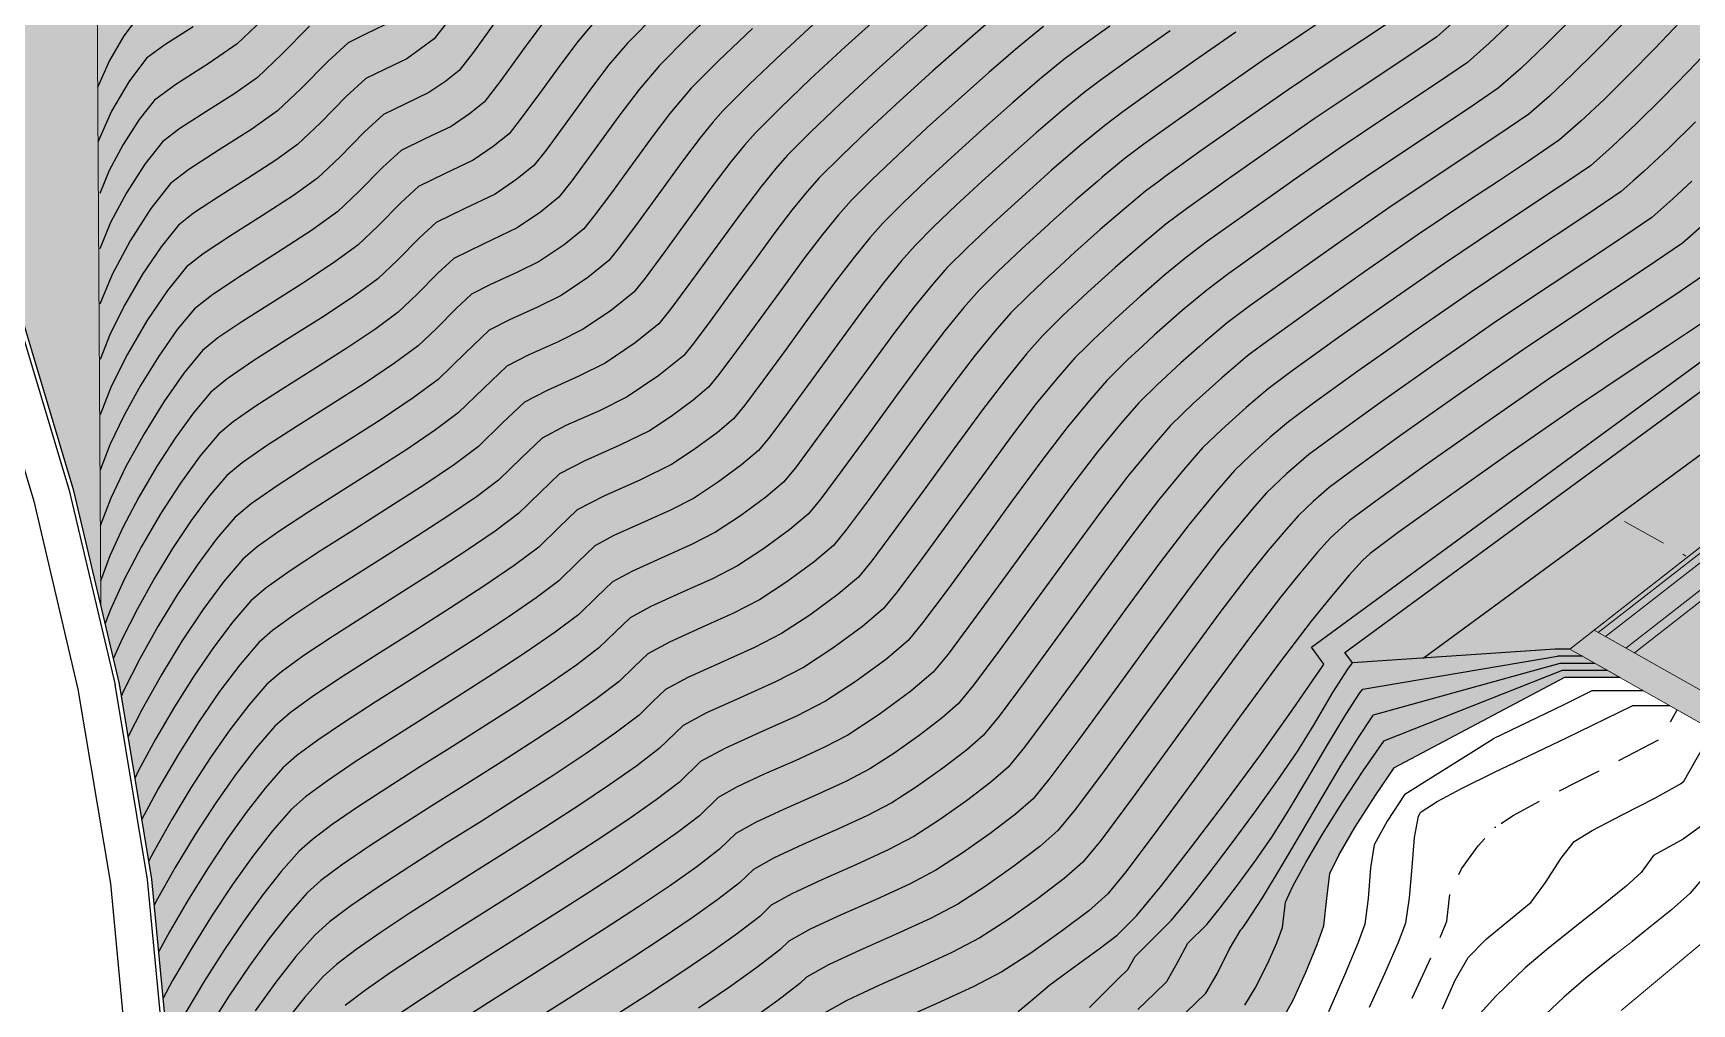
# Model space of a CAD drawing. Header units: millimetres. Extents: x -335 to 64136, y 248 to 109842.
# Drawn here: x -89.95 to -43.39, y 549.36 to 576.62 of the extents above; entities that cross this region are included whole.
import ezdxf

# ---------------------------------------------------------------- set-up
doc = ezdxf.new("R2010")
doc.units = ezdxf.units.MM
doc.header["$MEASUREMENT"] = 0
for name, pattern in [('NASCOSTA', [9.525, 6.35, -3.175]), ('TRATTEGGIATA2', [0.375, 0.25, -0.125]), ('TRATTOPUNTO2', [0.5, 0.25, -0.125, 0, -0.125])]:
    doc.linetypes.add(name, pattern=pattern)
for name, color, linetype in [('colore lago', 131, 'Continuous'), ('Couronnement', 7, 'Continuous'), ('curve livello 1m', 2, 'Continuous'), ('curve livello 5m', 7, 'Continuous'), ('LIN010CO', 2, 'Continuous'), ('LIN010TR', 2, 'NASCOSTA'), ('LIN018CO', 6, 'Continuous'), ('LIN025CO', 7, 'Continuous'), ('TRATTCOLO-30', 253, 'Continuous'), ('TRATTCOLO-32', 255, 'Continuous')]:
    doc.layers.add(name, color=color, linetype=linetype)
doc.layers.add('Colori bordi', color=5, linetype='Continuous', plot=False)
doc.layers.add('no_plot', color=5, linetype='Continuous', plot=False)

# ---------------------------------------------------------------- blocks, each defined once
blk = doc.blocks.new('CONTORNO')
at = {"layer": 'Colori bordi', "lineweight": 0, "ltscale": 2, "flags": 128}
blk.add_lwpolyline([(-40.374, 92.645, 0.034114), (-43.469, 92.01), (-53.105, 89.338), (-53.319, 90.109), (-70.647, 85.303), (-66.249, 79.674), (-52.956, 83.36), (-52.253, 82.461), (-57.773, 72.704), (-53.908, 67.757), (-53.375, 67.075), (-47.588, 77.303), (-45.683, 80.67), (-46.38, 81.064), (-46.314, 81.181, -0.14195), (-42.731, 84.682)], format="xyb", dxfattribs=at)

msp = doc.modelspace()

# ---------------------------------------------------------------- hatches: boundary and pattern name
at = {"layer": 'colore lago', "linetype": 'Continuous', "lineweight": 0}
msp.add_hatch(color=256, dxfattribs=at).paths.add_polyline_path([(-26.73371, 576.86851), (-27.30586, 576.27454), (-28.35533, 575.7556), (-28.58868, 576.59704), (-34.21807, 572.19889), (-30.53148, 558.90548), (-31.43052, 558.20307), (-41.18732, 563.7232), (-46.81662, 559.32504), (-45.40271, 558.52504), (-46.96419, 558.52504), (-48.93714, 557.47983), (-49.87211, 556.98452), (-50.64523, 556.57494), (-51.1421, 556.31171), (-51.74525, 555.99218), (-52.2825, 555.20983), (-52.85074, 554.31486), (-53.3022, 553.53849), (-53.54948, 553.02397), (-53.63694, 552.32055), (-53.72318, 551.55359), (-53.90602, 551.03188), (-54.22497, 550.25882), (-54.58434, 549.46631), (-54.84207, 548.99805), (-55.85491, 548.01943), (-57.28507, 546.64493), (-58.09324, 545.85163), (-58.80894, 545.14402), (-59.32647, 544.62705), (-59.54012, 544.40568), (-59.77608, 543.86858), (-60.2396, 543.2605), (-60.9479, 542.43178), (-61.53023, 541.81696), (-61.91661, 541.45747), (-62.79601, 541.08281), (-63.86363, 540.74355), (-64.63227, 540.38776), (-64.91308, 539.94514), (-65.21795, 539.44233), (-65.92872, 538.84553), (-66.83402, 538.20357), (-67.55837, 537.5993), (-67.87962, 537.10368), (-68.14968, 536.6152), (-68.40435, 536.15692), (-68.77119, 535.59333), (-69.30456, 534.80804), (-69.9071, 533.94255), (-70.48144, 533.13836), (-71.16371, 532.22249), (-71.96992, 531.17075), (-72.65822, 530.29865), (-73.40125, 529.39268), (-74.13912, 528.51179), (-74.80092, 527.73881), (-75.31576, 527.15654), (-75.61271, 526.84782), (-76.49509, 526.28644), (-77.21889, 525.79902), (-77.46004, 525.14725), (-78.07824, 523.42433), (-86.41016, 525.11729), (-87.59323, 525.3577), (-86.66466, 530.70549), (-86.11966, 536.21049), (-85.92366, 541.7735), (-86.09065, 547.31649), (-86.61266, 552.86749), (-87.52266, 558.34749), (-88.80066, 563.77149), (-90.39565, 569.09049), (-92.36266, 574.27948), (-94.67265, 579.34549), (-97.28665, 584.23349), (-100.24565, 588.95349), (-103.24065, 593.15749), (-106.63165, 597.31349), (-110.40766, 601.38849), (-113.60965, 604.43649), (-117.43968, 607.72349), (-120.85766, 610.30849), (-125.46066, 613.41649), (-130.27665, 616.21348), (-135.23565, 618.68548), (-140.36965, 620.80949), (-145.63966, 622.60249), (-151.01165, 624.04348), (-156.46066, 625.13849), (-161.95365, 625.86749), (-167.33266, 626.22448), (-172.88967, 626.23349), (-178.45165, 625.88649), (-183.94565, 625.14448), (-189.40265, 624.05949), (-192.61674, 623.19254), (-195.26265, 624.43249), (-196.81963, 628.49598), (-196.22853, 629.22996), (-195.76018, 630.08589), (-195.55509, 630.80699), (-195.76254, 631.56973), (-196.26445, 632.51294), (-196.79267, 633.48696), (-197.07904, 634.34208), (-196.99263, 634.83798), (-196.78555, 635.76246), (-196.19062, 638.04703), (-195.37504, 640.97803), (-194.47488, 644.16127), (-193.62618, 647.20257), (-192.96498, 649.70778), (-192.79854, 650.45211), (-192.61456, 651.31606), (-192.49413, 651.82661), (-192.19694, 652.44128), (-191.8245, 653.19788), (-191.33542, 654.33903), (-190.77337, 655.71956), (-190.17104, 657.23426), (-189.56109, 658.77796), (-188.97623, 660.24546), (-188.44912, 661.53159), (-188.01245, 662.53115), (-187.6845, 663.18801), (-187.02891, 664.22677), (-185.33049, 667.16673), (-183.31352, 670.32618), (-182.01501, 672.3005), (6.94187, 672.3005), (24.51942, 640.41892), (22.35258, 637.79302), (19.43992, 633.90845), (16.56166, 629.21652), (13.26785, 624.19701), (9.6617, 619.3413), (7.51188, 615.31799), (2.55244, 608.88901), (2.0328, 607.77608), (1.51316, 606.66316), (1.18443, 607.56056), (0.67902, 608.9403), (-4.57797, 604.10318), (0.16695, 591.14975), (-0.67262, 590.37724), (-10.84219, 595.09389), (-16.09919, 590.25677), (-12.89175, 588.76916), (-13.38813, 587.69007), (-13.6595, 587.40962), (-14.15258, 586.78781), (-14.71984, 586.01012), (-15.32596, 585.1479), (-15.93559, 584.27252), (-16.51337, 583.45533), (-17.02397, 582.76771), (-17.43204, 582.28102), (-17.97069, 581.83978), (-18.69237, 581.25458), (-19.31937, 580.70789), (-20.03851, 580.07211), (-20.42828, 579.73967), (-21.07226, 579.43865), (-21.91495, 579.14058), (-23.82435, 578.54217), (-24.70498, 578.23628), (-25.41219, 577.92223)])
at = {"layer": 'TRATTCOLO-30', "linetype": 'Continuous', "lineweight": 0}
h = msp.add_hatch(color=256, dxfattribs=at)
h.dxf.hatch_style = 1
h.paths.add_polyline_path([(-33.22158, 551.63332), (-32.82765, 552.32961), (-32.71079, 552.26349, -0.14195048), (-29.20963, 548.68093), (-28.90768, 548.11742), (-25.12303, 549.58156), (-25.75714, 551.8681), (-43.50728, 561.91064), (-46.13433, 559.85817), (-46.81667, 559.32506), (-36.58884, 553.53843)])
h.paths.add_polyline_path([(-25.75714, 551.8681), (-27.52198, 558.23188), (-31.89805, 574.01147), (-34.21804, 572.1989), (-30.53145, 558.90549), (-31.43049, 558.20308), (-41.18729, 563.72321), (-43.50728, 561.91064)])
h.paths.add_polyline_path([(-25.12303, 549.58156), (-22.23648, 550.69826), (-24.554, 559.05497), (-23.78309, 559.26876), (-28.58865, 576.59705), (-31.89805, 574.01147), (-27.52198, 558.23188)])
edge = h.paths.add_edge_path()
edge.add_line((3.75148, 580.31759), (9.18108, 583.40427))
edge.add_line((9.18108, 583.40427), (6.11299, 591.78003))
edge.add_line((6.11299, 591.78003), (6.86418, 592.05519))
edge.add_line((6.86418, 592.05519), (0.67905, 608.94031))
edge.add_line((0.67905, 608.94031), (-4.57794, 604.10319))
edge.add_line((-4.57794, 604.10319), (0.16698, 591.14976))
edge.add_line((0.16698, 591.14976), (-0.6726, 590.37725))
edge.add_line((-0.6726, 590.37725), (-10.84216, 595.0939))
edge.add_line((-10.84216, 595.0939), (-16.09916, 590.25678))
edge.add_line((-16.09916, 590.25678), (-2.03677, 583.73464))
edge.add_line((-2.03677, 583.73464), (-1.70017, 584.46038))
edge.add_line((-1.70017, 584.46038), (1.1603, 583.13369))
edge.add_arc((-0.94345, 578.59781), 5, 20.118091, 65.118091, ccw=False)

# ---------------------------------------------------------------- linework, layer by layer
at = {"layer": 'Colori bordi', "linetype": 'Continuous', "lineweight": 0, "flags": 128}
for points in [[(-86.09065, 547.31649), (-86.61266, 552.86749), (-87.52266, 558.34749), (-88.80066, 563.77149), (-90.39565, 569.09049)], [(-41.18732, 563.7232), (-46.81662, 559.32504), (-45.40271, 558.52504), (-46.96419, 558.52504), (-48.93714, 557.47983), (-49.87211, 556.98452), (-50.64523, 556.57494), (-51.1421, 556.31171), (-51.74525, 555.99218), (-52.2825, 555.20983), (-52.85074, 554.31486), (-53.3022, 553.53849), (-53.54948, 553.02397), (-53.63694, 552.32055), (-53.72318, 551.55359), (-53.72318, 551.55359), (-53.90602, 551.03188), (-54.22497, 550.25882), (-54.58434, 549.46631), (-54.84207, 548.99805)]]:
    msp.add_lwpolyline(points, dxfattribs=at)
at = {"layer": 'Couronnement', "color": 2, "linetype": 'Continuous'}
for p, q in [((-88.91784, 563.74568), (-90.51027, 569.05611)), ((-88.80064, 563.77149), (-90.39563, 569.09049)), ((-91.47964, 568.66149), (-89.93164, 563.48349)), ((-89.93164, 563.48349), (-88.68763, 558.20249)), ((-87.63945, 558.31997), (-88.91784, 563.74568)), ((-87.52264, 558.34749), (-88.80064, 563.77149)), ((-88.68763, 558.20249), (-87.77464, 552.73949)), ((-86.73211, 552.85625), (-87.64076, 558.32787)), ((-86.61264, 552.86749), (-87.52264, 558.34749)), ((-87.77464, 552.73949), (-87.25964, 547.27649)), ((-86.21011, 547.30525), (-86.73211, 552.85625)), ((-86.09063, 547.31649), (-86.61264, 552.86749))]:
    msp.add_line(p, q, dxfattribs=at)
at = {"layer": 'curve livello 1m', "color": 152, "linetype": 'TRATTEGGIATA2', "ltscale": 5, "flags": 128}
msp.add_lwpolyline([(-73.7353, 522.54189), (-72.54199, 524.02408), (-71.9376, 524.85619), (-71.45901, 525.58902), (-71.45901, 525.58902), (-71.12307, 526.26048), (-70.75309, 527.10688), (-70.40041, 527.90554), (-70.11633, 528.43374), (-70.11633, 528.43374), (-69.70737, 528.83966), (-69.08651, 529.3859), (-68.57219, 529.87434), (-68.57219, 529.87434), (-68.25446, 530.27861), (-67.73579, 530.97346), (-67.16852, 531.73581), (-66.70494, 532.34256), (-66.70494, 532.34256), (-66.01602, 533.19912), (-65.3544, 534.00322), (-64.8224, 534.63204), (-64.52232, 534.96276), (-64.52232, 534.96276), (-64.14011, 535.2779), (-63.53224, 535.73374), (-62.8125, 536.24719), (-62.09468, 536.73516), (-62.09468, 536.73516), (-61.43954, 537.12659), (-60.66958, 537.56553), (-60.19006, 537.86392), (-60.19006, 537.86392), (-59.67915, 538.43658), (-59.13184, 539.13874), (-58.74979, 539.50669), (-58.74979, 539.50669), (-58.74062, 539.50218), (-58.47613, 539.94025), (-58.01527, 540.56384), (-57.4296, 541.30324), (-56.80113, 542.08263), (-56.21186, 542.82618), (-55.74379, 543.45804), (-55.74379, 543.45804), (-55.3736, 544.0647), (-55.21569, 544.52394), (-54.78182, 545.04664), (-54.14275, 545.654), (-53.4247, 546.29713), (-52.7539, 546.92714), (-52.25656, 547.49515), (-52.25656, 547.49515), (-52.06838, 547.82919), (-51.74753, 548.46752), (-51.33789, 549.31891), (-50.88335, 550.29215), (-50.42782, 551.29602), (-50.42782, 551.29602), (-50.26697, 551.68586), (-50.16324, 552.56401), (-49.85079, 553.15355), (-49.38692, 553.80501), (-48.91079, 554.32295), (-48.91079, 554.32295), (-48.42561, 554.64335), (-47.61183, 555.08466), (-46.60561, 555.59907), (-45.54307, 556.13877), (-44.25717, 556.814), (-43.80261, 557.61975)], dxfattribs=at)
at = {"layer": 'curve livello 5m', "color": 2}
for p, q in [((-53.71653, 558.89933), (-54.06821, 559.37875)), ((-46.96419, 558.52504), (-51.74526, 555.99217)), ((-45.40271, 558.52504), (-46.96419, 558.52504))]:
    msp.add_line(p, q, dxfattribs=at)
at = {"layer": 'curve livello 5m', "color": 2, "flags": 128}
for points in [[(-43.23629, 583.62366), (-43.68405, 582.83358), (-44.17828, 581.89484), (-44.57, 581.22431), (-44.57, 581.22431), (-45.03059, 580.62993), (-45.60229, 579.94791), (-46.25512, 579.21006), (-46.95909, 578.44818), (-47.68423, 577.69408), (-48.40055, 576.97956), (-49.07808, 576.33643), (-49.68682, 575.79649), (-49.68682, 575.79649), (-50.49762, 575.24324), (-51.98122, 574.26091), (-53.2607, 573.40322), (-53.2607, 573.40322), (-54.60721, 572.46633)], [(-82.19239, 576.82021), (-82.96511, 576.02948), (-83.65235, 575.37856), (-84.28923, 574.92827), (-85.10254, 574.4091), (-85.85658, 573.92306), (-86.31568, 573.57216), (-86.80984, 572.94646), (-87.32236, 572.14233), (-87.77086, 571.30081), (-88.07297, 570.56297)], [(-74.16337, 576.97562), (-74.65086, 576.39677), (-75.13908, 575.74896), (-75.73633, 574.92945), (-76.27536, 574.19316), (-76.58892, 573.79503), (-77.03275, 573.436), (-77.59866, 573.0538), (-78.40288, 572.67006), (-79.12585, 572.31671), (-79.6188, 571.86562), (-80.2612, 571.20826), (-80.83253, 570.66713), (-81.47584, 570.19691), (-82.30449, 569.65192), (-83.20428, 569.08159), (-84.061, 568.53533), (-84.76043, 568.06259), (-85.18837, 567.71278), (-85.71717, 567.07439), (-86.27927, 566.27212), (-86.83476, 565.37432), (-87.34372, 564.44934), (-87.76623, 563.56555), (-88.06238, 562.7913)], [(-66.13361, 577.15808), (-67.15534, 576.23393), (-68.12393, 575.33552), (-68.98364, 574.51326), (-69.67875, 573.81755), (-69.97762, 573.47551), (-70.3638, 573.00411), (-70.89287, 572.30662), (-71.55009, 571.40884), (-72.21512, 570.4942), (-72.76762, 569.74612), (-73.08726, 569.34802), (-73.71095, 568.8435), (-74.5062, 568.3064), (-75.21035, 567.95669), (-76.04963, 567.58236), (-76.65228, 567.27061), (-77.29735, 566.65353), (-78.01271, 565.95569), (-78.65234, 565.47842), (-79.45904, 564.93309), (-80.36591, 564.34866), (-81.30603, 563.75408), (-82.21251, 563.17831), (-83.01844, 562.6503), (-83.65692, 562.19901), (-84.06105, 561.85341), (-84.60525, 561.21361), (-85.18326, 560.43247), (-85.7717, 559.55002), (-86.34717, 558.60631), (-86.8863, 557.64137), (-87.27726, 556.8698)], [(-58.02821, 576.69061), (-59.09672, 575.93658), (-59.95656, 575.31966), (-60.44244, 574.95736), (-60.44244, 574.95736), (-61.0739, 574.43616), (-61.79041, 573.82137), (-62.55042, 573.15061), (-63.31235, 572.46144), (-64.03465, 571.79147), (-64.67577, 571.17829), (-65.19413, 570.65948), (-65.57918, 570.2188), (-66.07673, 569.61146), (-66.62912, 568.88689), (-67.31411, 567.95578), (-68.04197, 566.95487), (-68.72298, 566.02094), (-69.26744, 565.29073), (-69.5856, 564.90101), (-70.06289, 564.49718), (-70.73998, 564.00014), (-71.41373, 563.559), (-72.05912, 563.22845), (-72.86978, 562.86424), (-73.64366, 562.5138), (-74.17871, 562.2245), (-74.6596, 561.76448), (-75.19289, 561.24426), (-75.82794, 560.76375), (-76.61079, 560.22275), (-77.49761, 559.64024), (-78.44455, 559.03519), (-79.40778, 558.42657), (-80.34344, 557.83335), (-81.20771, 557.27452), (-81.95674, 556.76903), (-82.5467, 556.33588), (-82.93373, 555.99403), (-83.43472, 555.41862), (-83.96291, 554.74013), (-84.50678, 553.97828), (-85.05484, 553.15277), (-85.59556, 552.28334), (-86.11744, 551.38967), (-86.42143, 550.83417)], [(-54.06821, 559.37875), (-38.66147, 570.68012), (-34.4041, 575.95004)], [(-43.29213, 574.1305), (-44.03765, 573.39618), (-44.74067, 572.73522), (-45.04521, 572.46633)], [(-54.60722, 572.46633), (-54.6221, 572.45598), (-55.93036, 571.53276), (-56.98312, 570.77741), (-57.57802, 570.33383), (-57.57802, 570.33383), (-58.17786, 569.83429), (-58.86609, 569.2333), (-59.56755, 568.59883), (-60.20708, 567.99888), (-60.37615, 567.83147)], [(-45.04522, 572.46633), (-45.37629, 572.17402), (-45.37629, 572.17402), (-46.33567, 571.51939), (-48.09115, 570.35705), (-49.60511, 569.34217), (-49.60511, 569.34217), (-51.21597, 568.22136), (-51.76846, 567.83147)], [(-60.37614, 567.83147), (-60.70951, 567.50141), (-61.18075, 566.96209), (-61.78967, 566.21881), (-62.4657, 565.33205), (-63.30401, 564.19252), (-64.19479, 562.96758), (-65.02824, 561.82461), (-65.69456, 560.93095), (-66.08394, 560.454), (-66.66806, 559.95978), (-67.4967, 559.35148), (-68.32127, 558.81161), (-69.11112, 558.40706), (-70.10323, 557.96134), (-71.05033, 557.53245), (-71.70514, 557.1784), (-72.37306, 556.53283), (-73.00403, 556.0506), (-73.76626, 555.5145), (-74.62885, 554.93791), (-75.56087, 554.33422), (-76.5314, 553.71681), (-77.50952, 553.09906), (-78.46433, 552.49434), (-79.36489, 551.91604), (-80.1803, 551.37754), (-80.87964, 550.89222), (-81.43198, 550.47347), (-81.80641, 550.13466), (-82.3205, 549.55009), (-82.85987, 548.87294)], [(-51.76845, 567.83147), (-52.76396, 567.12895), (-54.00966, 566.23519), (-54.71357, 565.71031), (-54.71357, 565.71031), (-55.222, 565.27927), (-55.78174, 564.77299), (-56.22489, 564.34334), (-56.22489, 564.34334), (-56.78232, 563.70538), (-57.50261, 562.82615), (-57.50261, 562.82615), (-58.30228, 561.77722), (-59.29391, 560.42927), (-60.34761, 558.9803), (-61.3335, 557.62827), (-62.12168, 556.57118), (-62.58228, 556.00699), (-63.06189, 555.58961), (-63.74556, 555.06598), (-64.50921, 554.52715), (-65.22881, 554.06421), (-65.94775, 553.68747), (-66.85726, 553.27078), (-67.80758, 552.84926), (-68.64894, 552.45806), (-69.23157, 552.1323), (-69.55324, 551.82139), (-70.18077, 551.33815), (-70.92588, 550.80657), (-71.76559, 550.2366), (-72.67695, 549.63818), (-73.63699, 549.02123)], [(-62.3033, 549.15212), (-61.90668, 549.48026), (-61.41042, 549.89652), (-61.41042, 549.89652), (-60.77219, 550.37094), (-60.02231, 550.91364), (-59.52316, 551.29141), (-59.52316, 551.29141), (-58.97812, 551.83488), (-58.30706, 552.64806), (-57.45861, 553.73383), (-56.50546, 554.99471), (-55.52029, 556.33322), (-54.57578, 557.65189), (-53.74464, 558.85325), (-53.74464, 558.85325), (-53.71653, 558.89932)], [(-54.84205, 548.99805), (-54.58433, 549.46631), (-54.22495, 550.25882), (-53.906, 551.03188), (-53.72316, 551.55359), (-53.72316, 551.55359), (-53.63692, 552.32055), (-53.54946, 553.02397), (-53.30218, 553.53849), (-52.85072, 554.31486), (-52.28248, 555.20983), (-51.74525, 555.99218)], [(-42.89478, 554.5359), (-42.97933, 554.46853), (-43.62968, 553.98585), (-44.46647, 553.53126), (-44.80808, 553.0515), (-45.23551, 552.66711), (-45.91571, 552.11806), (-46.70859, 551.49329), (-47.47407, 550.88172), (-48.07208, 550.37229), (-48.8886, 549.57914), (-49.41192, 549.00145)]]:
    msp.add_lwpolyline(points, dxfattribs=at)
at = {"layer": 'LIN010CO', "linetype": 'Continuous', "lineweight": 0}
for p, q in [((-46.01608, 559.79123), (-41.17613, 563.57262)), ((-45.81457, 559.67722), (-41.15706, 563.31607)), ((-45.23939, 559.3518), (-41.10265, 562.58378))]:
    msp.add_line(p, q, dxfattribs=at)
at = {"layer": 'LIN010TR', "linetype": 'TRATTOPUNTO2', "lineweight": 0, "ltscale": 5, "flags": 128}
msp.add_lwpolyline([(-45.27707, 562.91191), (-25.75717, 551.86808)], dxfattribs=at)
at = {"layer": 'LIN018CO', "color": 2, "flags": 128}
for points in [[(-52.91331, 558.9371), (-53.13168, 559.23479), (-38.195, 570.19137), (-33.54278, 575.95004)], [(-46.3653, 562.4247), (-42.16052, 565.50905)], [(-50.93594, 559.07198), (-46.3653, 562.4247)]]:
    msp.add_lwpolyline(points, dxfattribs=at)
at = {"layer": 'LIN025CO', "color": 2, "linetype": 'Continuous', "lineweight": 0}
msp.add_line((-88.20656, 586.80779), (-88.04912, 560.58192), dxfattribs=at)
at = {"layer": 'LIN025CO', "linetype": 'Continuous', "lineweight": 0}
for p, q in [((-46.13435, 559.85815), (-41.18732, 563.72319)), ((-45.00387, 559.21855), (-41.08036, 562.28393)), ((-46.8167, 559.32504), (-46.13435, 559.85815)), ((-46.13435, 559.85815), (-36.37755, 554.33802)), ((-46.8167, 559.32504), (-36.58887, 553.53841))]:
    msp.add_line(p, q, dxfattribs=at)
at = {"layer": 'no_plot'}
for p, q in [((-47.22615, 559.32504), (-52.91331, 558.9371)), ((-46.8167, 559.32504), (-47.22615, 559.32504)), ((-52.62233, 558.20227), (-47.16066, 559.12504)), ((-47.09517, 558.92504), (-52.33134, 557.46744)), ((-47.02968, 558.72504), (-52.04196, 556.73762)), ((-46.4632, 559.12504), (-47.16066, 559.12504)), ((-46.1097, 558.92504), (-47.09517, 558.92504)), ((-45.7562, 558.72504), (-47.02968, 558.72504)), ((-44.75246, 558.15714), (-46.19603, 558.15714)), ((-44.00477, 557.73412), (-45.0642, 557.73412)), ((-51.44895, 555.25008), (-48.96908, 556.80635)), ((-43.62184, 555.59505), (-42.79792, 557.05132))]:
    msp.add_line(p, q, dxfattribs=at)
at = {"layer": 'no_plot', "linetype": 'Continuous', "lineweight": 0}
for p, q in [((-45.54838, 550.73939), (-45.06805, 551.11853)), ((-45.37561, 549.1783), (-43.05783, 551.11853))]:
    msp.add_line(p, q, dxfattribs=at)
at = {"layer": 'no_plot', "flags": 128}
for points in [[(-43.16425, 587.58718), (-43.72935, 586.87345), (-44.33948, 586.06292), (-44.92927, 585.24245), (-45.43335, 584.49888), (-45.43335, 584.49888), (-45.84829, 583.76672), (-46.3063, 582.89679), (-46.6693, 582.27542), (-47.16615, 581.6386), (-47.79231, 580.90121), (-48.5063, 580.10724), (-49.26663, 579.30069), (-50.03185, 578.52554), (-50.76048, 577.82581), (-51.41104, 577.24547), (-52.16241, 576.73278), (-53.53726, 575.82246), (-54.72294, 575.02763), (-55.98453, 574.14984), (-57.19689, 573.29429), (-58.17249, 572.59431), (-58.34413, 572.46633)], [(-43.3334, 585.49311), (-43.87334, 584.74199), (-44.33482, 584.06127), (-44.33482, 584.06127), (-44.76617, 583.30015), (-45.24229, 582.39582), (-45.61965, 581.74987), (-46.06336, 581.17727), (-46.6141, 580.52024), (-47.24301, 579.80944), (-47.92118, 579.07548), (-48.61974, 578.34902), (-49.30981, 577.66069), (-49.9625, 577.04113), (-50.54893, 576.52098), (-51.33001, 575.98801), (-52.75924, 575.04168), (-53.99182, 574.21542), (-55.30331, 573.30291), (-56.48879, 572.46633)], [(-43.11428, 581.39386), (-43.52035, 580.69876), (-43.99782, 580.08259), (-44.59048, 579.37557), (-45.26723, 578.61068), (-45.99701, 577.82088), (-46.74872, 577.03914), (-47.4913, 576.29843), (-48.19366, 575.63173), (-48.82471, 575.07199), (-49.66523, 574.49847), (-51.20321, 573.48014), (-52.52958, 572.59101), (-52.70877, 572.46633)], [(-42.90365, 579.61141), (-43.43365, 578.97229), (-44.03809, 578.27983), (-44.69439, 577.55801), (-45.37994, 576.83079), (-46.07213, 576.12216), (-46.74838, 575.45609), (-47.38607, 574.85654), (-47.9626, 574.3475), (-48.83283, 573.7537), (-50.42519, 572.69937), (-50.77282, 572.46633)], [(-70.57749, 577.46195), (-71.56836, 576.51424), (-72.36952, 575.71239), (-72.93604, 575.03971), (-73.50339, 574.28689), (-74.19745, 573.33453), (-74.82386, 572.47889), (-75.18826, 572.01623), (-75.70403, 571.599), (-76.36168, 571.15484), (-77.29626, 570.7089), (-78.13642, 570.29827), (-78.58937, 569.88379), (-79.17963, 569.27977), (-79.7046, 568.78255), (-80.32552, 568.32349), (-81.11763, 567.79496), (-81.99782, 567.23293), (-82.883, 566.67335), (-83.69006, 566.1522), (-84.33591, 565.70544), (-84.73744, 565.36903), (-85.25771, 564.75023), (-85.8111, 563.98402), (-86.36855, 563.12014), (-86.90102, 562.20832), (-87.37948, 561.29831), (-87.77487, 560.43984), (-87.9226, 560.04495)], [(-52.9948, 577.47754), (-54.31527, 576.60323), (-55.45407, 575.83984), (-56.66576, 574.99676), (-57.83017, 574.17505), (-58.76718, 573.50276), (-59.29666, 573.10795), (-59.941, 572.57408), (-60.06562, 572.46633)], [(-43.04197, 577.68962), (-43.72068, 576.94315), (-44.42963, 576.1911), (-45.14547, 575.45827), (-45.8448, 574.76945), (-46.50427, 574.14944), (-47.10049, 573.62301), (-48.00044, 573.00894), (-48.81993, 572.46633)], [(-86.99207, 577.08778), (-87.40477, 576.54277), (-87.80745, 575.85321), (-88.13624, 575.09465)], [(-83.50589, 576.99373), (-84.21632, 576.32085), (-85.00195, 575.779), (-85.93944, 575.18305), (-86.54115, 574.74403), (-86.9725, 574.19786), (-87.41987, 573.49593), (-87.81137, 572.76136), (-88.07509, 572.1173)], [(-80.07263, 576.85172), (-80.61613, 576.59239), (-81.1047, 576.35359), (-81.67767, 575.82929), (-82.42432, 575.06524), (-83.08839, 574.43627), (-83.80621, 573.92875), (-84.72289, 573.3436), (-85.57277, 572.79578), (-86.09022, 572.40028), (-86.64718, 571.69506), (-87.22484, 570.78872), (-87.73034, 569.84025), (-88.07085, 569.00863)], [(-78.32932, 576.9314), (-78.68992, 576.46324), (-79.45414, 575.90224), (-80.06281, 575.6118), (-80.60999, 575.34437), (-81.16295, 574.83838), (-81.88354, 574.10099), (-82.52442, 573.49399), (-83.13628, 573.05319), (-83.92758, 572.54073), (-84.747, 572.02211), (-85.44317, 571.56283), (-85.86476, 571.22841), (-86.35542, 570.62418), (-86.87405, 569.85407), (-87.36774, 569.00867), (-87.7836, 568.17855), (-88.06874, 567.4543)], [(-76.93834, 576.98758), (-77.59037, 576.09214), (-77.98959, 575.57384), (-78.36147, 575.27301), (-78.83565, 574.95276), (-79.5095, 574.63122), (-80.11528, 574.33515), (-80.64824, 573.84746), (-81.34276, 573.13675), (-81.96046, 572.5517), (-82.63432, 572.06623), (-83.50581, 571.50184), (-84.40826, 570.93067), (-85.17498, 570.42485), (-85.63929, 570.05653), (-86.17968, 569.39107), (-86.75087, 568.54292), (-87.29459, 567.61185), (-87.75259, 566.69761), (-88.06662, 565.89996)], [(-75.50827, 577.0753), (-76.13632, 576.23493), (-76.85142, 575.25287), (-77.28926, 574.68443), (-77.69711, 574.35451), (-78.21715, 574.00328), (-78.95619, 573.65064), (-79.62056, 573.32593), (-80.13352, 572.85654), (-80.80198, 572.17251), (-81.3965, 571.60941), (-82.13236, 571.07927), (-83.08404, 570.46295), (-84.06953, 569.83922), (-84.90679, 569.28687), (-85.41383, 568.88466), (-85.90154, 568.29587), (-86.41996, 567.55595), (-86.93228, 566.72792), (-87.40169, 565.87483), (-87.79137, 565.05972), (-88.0645, 564.34563)], [(-72.42994, 577.18123), (-73.26645, 576.34401), (-73.79345, 575.71824), (-74.32123, 575.01792), (-74.96689, 574.13199), (-75.54961, 573.33603), (-75.88859, 572.90563), (-76.36839, 572.5175), (-76.98017, 572.10432), (-77.84957, 571.68948), (-78.63113, 571.30749), (-79.10409, 570.87471), (-79.72041, 570.24402), (-80.26857, 569.72484), (-80.96187, 569.21809), (-81.85492, 568.63074), (-82.82463, 568.01608), (-83.74793, 567.42738), (-84.50171, 566.91789), (-84.9629, 566.54091), (-85.44818, 565.96372), (-85.96435, 565.24904), (-86.48431, 564.44327), (-86.98097, 563.59278), (-87.42724, 562.74398), (-87.79604, 561.94324), (-88.06026, 561.23696)], [(-67.92394, 576.98843), (-68.94178, 576.04433), (-69.84521, 575.18025), (-70.57567, 574.44916), (-70.8573, 574.12685), (-71.22121, 573.68264), (-71.71977, 573.02538), (-72.33908, 572.17938), (-72.96575, 571.31749), (-73.48639, 570.61256), (-73.78759, 570.23742), (-74.37531, 569.762), (-75.12469, 569.25588), (-75.78823, 568.92634), (-76.5791, 568.5736), (-77.14699, 568.27983), (-77.8249, 567.63134), (-78.57667, 566.89798), (-79.28112, 566.37717), (-80.17978, 565.77754), (-81.17837, 565.1399), (-82.18262, 564.50505), (-83.09825, 563.9138), (-83.83097, 563.40694), (-84.28651, 563.02528), (-84.80026, 562.42129), (-85.34592, 561.68387), (-85.90142, 560.85081), (-86.44469, 559.95991), (-86.95364, 559.04898), (-87.40622, 558.15581), (-87.46788, 558.01774)], [(-64.44966, 577.21032), (-65.41697, 576.35658), (-66.38674, 575.47943), (-67.30607, 574.62671), (-68.12206, 573.84626), (-68.78182, 573.18594), (-69.09793, 572.82417), (-69.50638, 572.32558), (-70.06597, 571.58786), (-70.7611, 570.63829), (-71.46448, 569.6709), (-72.04885, 568.87968), (-72.38693, 568.45862), (-73.04659, 567.925), (-73.88771, 567.35692), (-74.63247, 566.98704), (-75.52015, 566.59112), (-76.15757, 566.26139), (-76.7698, 565.67572), (-77.44874, 565.01341), (-78.12417, 564.50942), (-78.97602, 563.93357), (-79.93364, 563.31643), (-80.92638, 562.68857), (-81.88359, 562.08058), (-82.73463, 561.52302), (-83.40884, 561.04648), (-83.83558, 560.68153), (-84.34418, 560.08914), (-84.88315, 559.37511), (-85.43515, 558.56912), (-85.98284, 557.70089), (-86.50888, 556.8001), (-86.99592, 555.89645), (-87.08538, 555.71433)], [(-62.92175, 577.10364), (-63.78484, 576.36309), (-64.70033, 575.55509), (-65.61814, 574.72493), (-66.48822, 573.9179), (-67.26049, 573.17927), (-67.8849, 572.55432), (-68.21824, 572.17283), (-68.64897, 571.64705), (-69.12718, 571.01979), (-69.72017, 570.21373), (-70.35028, 569.34724), (-70.93983, 568.53874), (-71.41116, 567.9066), (-71.6866, 567.56922), (-72.38223, 567.00649), (-73.26921, 566.40744), (-74.0546, 566.01739), (-74.99068, 565.59988), (-75.66285, 565.25217), (-76.24225, 564.69791), (-76.88478, 564.07112), (-77.50645, 563.60372), (-78.28143, 563.07369), (-79.15747, 562.50366), (-80.08232, 561.91624), (-81.00374, 561.33404), (-81.86948, 560.77966), (-82.62729, 560.27573), (-83.22492, 559.84486), (-83.61012, 559.50966), (-84.14567, 558.88587), (-84.71321, 558.13399), (-85.29446, 557.28529), (-85.87118, 556.37104), (-86.4251, 555.42251), (-86.89282, 554.55471)], [(-59.73, 576.81734), (-60.55125, 576.2281), (-61.01532, 575.88207), (-61.68985, 575.32532), (-62.45522, 574.66861), (-63.26705, 573.9521), (-64.08095, 573.21594), (-64.85251, 572.50028), (-65.53734, 571.84528), (-66.09105, 571.29109), (-66.45887, 570.87014), (-66.93415, 570.28999), (-67.46181, 569.59786), (-68.11613, 568.70843), (-68.81141, 567.75233), (-69.46193, 566.86021), (-69.98201, 566.16269), (-70.28593, 565.79041), (-70.74186, 565.40466), (-71.38863, 564.92987), (-72.03223, 564.50848), (-72.89884, 564.07809), (-73.93173, 563.6174), (-74.67342, 563.23373), (-75.18715, 562.74229), (-75.75685, 562.18655), (-76.4411, 561.67209), (-77.29409, 561.08872), (-78.25832, 560.4613), (-79.27627, 559.81475), (-80.29045, 559.17394), (-81.24334, 558.56376), (-82.07743, 558.0091), (-82.73522, 557.53485), (-83.15919, 557.16591), (-83.68779, 556.5549), (-84.24653, 555.8269), (-84.82077, 555.00701), (-85.39584, 554.12031), (-85.95709, 553.1919), (-86.48988, 552.24687), (-86.54446, 552.14248)], [(-85.45152, 576.80018), (-86.25251, 576.291), (-86.76661, 575.9159), (-87.26408, 575.25894), (-87.74949, 574.42773), (-88.12701, 573.55673)], [(-69.75963, 576.75314), (-70.70679, 575.84725), (-71.4726, 575.08078), (-72.07862, 574.36118), (-72.54667, 573.74414), (-73.12807, 572.94992), (-73.71639, 572.14078), (-74.20515, 571.479), (-74.48793, 571.12682), (-75.03967, 570.6805), (-75.74318, 570.20536), (-76.36611, 569.89599), (-77.10857, 569.56484), (-77.64171, 569.28905), (-78.07466, 568.89287), (-78.63885, 568.31553), (-79.14064, 567.84027), (-79.80332, 567.35033), (-80.6487, 566.78625), (-81.5881, 566.18641), (-82.53281, 565.5892), (-83.39415, 565.033), (-84.08344, 564.55619), (-84.51197, 564.19716), (-84.99527, 563.62898), (-85.50858, 562.93527), (-86.03115, 562.15159), (-86.54221, 561.31351), (-87.02099, 560.45658), (-87.44673, 559.61636), (-87.69215, 559.0669)], [(-61.58821, 576.80677), (-62.3058, 576.21448), (-63.12003, 575.51585), (-63.98369, 574.7536), (-64.84955, 573.97044), (-65.67036, 573.20909), (-66.39891, 572.51227), (-66.98798, 571.92271), (-67.33856, 571.52148), (-67.79156, 570.96852), (-68.29449, 570.30882), (-68.91815, 569.46108), (-69.58084, 568.54979), (-70.20088, 567.69947), (-70.69659, 567.03464), (-70.98626, 566.67981), (-71.42082, 566.31214), (-72.03729, 565.8596), (-72.65072, 565.45796), (-73.47672, 565.04774), (-74.46121, 564.60864), (-75.16814, 564.24295), (-75.7147, 563.7201), (-76.32082, 563.12883), (-76.97377, 562.6379), (-77.78776, 562.08121), (-78.70789, 561.48248), (-79.6793, 560.86549), (-80.6471, 560.25399), (-81.55641, 559.67171), (-82.35236, 559.14241), (-82.98007, 558.68986), (-83.38466, 558.33778), (-83.88908, 557.75471), (-84.42228, 557.06001), (-84.97025, 556.27761), (-85.51902, 555.43146), (-86.05461, 554.5455), (-86.56304, 553.64368), (-86.6985, 553.38458)], [(-56.18519, 576.65205), (-57.34698, 575.84369), (-58.46344, 575.05581), (-59.36187, 574.41121), (-59.86955, 574.03266), (-60.56477, 573.45663), (-61.35907, 572.76986), (-62.19096, 572.02798), (-62.99894, 571.28661), (-63.72152, 570.60136), (-64.2972, 570.02786), (-64.6995, 569.56746), (-65.21932, 568.93293), (-65.79644, 568.17592), (-66.51209, 567.20312), (-67.27253, 566.15741), (-67.98404, 565.18167), (-68.55286, 564.41878), (-68.88527, 564.01161), (-69.38392, 563.5897), (-70.09132, 563.07041), (-70.79524, 562.60952), (-71.46952, 562.26417), (-72.31647, 561.88366), (-73.125, 561.51753), (-73.684, 561.21528), (-74.13205, 560.78667), (-74.62892, 560.30197), (-75.29174, 559.80045), (-76.10883, 559.2358), (-77.03443, 558.62781), (-78.02278, 557.9963), (-79.02813, 557.36106), (-80.00471, 556.74191), (-80.90677, 556.15864), (-81.68856, 555.63105), (-82.30431, 555.17896), (-82.70827, 554.82216), (-83.23116, 554.22158), (-83.78245, 553.51342), (-84.35011, 552.71825), (-84.92213, 551.85665), (-85.4865, 550.94919), (-86.03119, 550.01645), (-86.29858, 549.52784)], [(-42.74696, 576.32829), (-43.47933, 575.55141), (-44.2188, 574.79439), (-44.94123, 574.08282), (-45.62247, 573.44233), (-46.23838, 572.89852), (-46.87177, 572.46633)], [(-60.06563, 572.46633), (-60.67719, 571.93757), (-61.4062, 571.28744)], [(-58.34413, 572.46633), (-58.72379, 572.18324), (-59.31725, 571.69152), (-59.99529, 571.10528), (-60.70542, 570.47199), (-61.39514, 569.83913), (-61.4062, 569.82864)], [(-56.48879, 572.46633), (-56.56363, 572.41352), (-57.57781, 571.68586), (-58.15091, 571.25853), (-58.81282, 570.7073), (-59.57226, 570.04412), (-60.3463, 569.34401), (-61.05201, 568.68197), (-61.4062, 568.33128)], [(-52.70877, 572.46633), (-53.94087, 571.60906), (-55.29708, 570.65199), (-56.38843, 569.86897), (-57.00513, 569.40912), (-57.69236, 568.83272), (-58.47708, 568.13801), (-58.80863, 567.83147)], [(-50.77283, 572.46633), (-51.79847, 571.77879), (-53.25965, 570.76213), (-54.66381, 569.77123), (-55.79374, 568.96052), (-56.43225, 568.48442), (-57.04016, 567.97454), (-57.20176, 567.83147)], [(-48.81993, 572.46633), (-49.64719, 571.91859), (-51.06735, 570.96659), (-52.57842, 569.91521), (-54.03053, 568.89047), (-55.19905, 568.05207), (-55.4949, 567.83147)], [(-46.87177, 572.46633), (-47.16806, 572.26416), (-48.86917, 571.13782), (-50.33623, 570.15438), (-51.8972, 569.06828), (-53.39726, 568.00971), (-53.64567, 567.83147)], [(-43.39061, 572.46633), (-43.92797, 571.96517), (-44.51418, 571.44953), (-45.50328, 570.77462), (-47.31314, 569.57627), (-48.87398, 568.52996), (-49.87787, 567.83147)], [(-41.77793, 572.46633), (-42.38429, 571.8754), (-43.04825, 571.25617), (-43.65207, 570.72504), (-44.67088, 570.02986), (-46.53512, 568.7955), (-47.97322, 567.83147)], [(-40.56956, 572.08365), (-40.75985, 571.89136), (-41.4852, 571.18446), (-42.16853, 570.54717), (-42.78996, 570.00055), (-43.83849, 569.28509), (-45.7571, 568.01473), (-46.03048, 567.83147)], [(-61.4062, 571.28743), (-61.44818, 571.24999), (-62.19703, 570.56287), (-62.86673, 569.92777), (-63.40028, 569.39625), (-63.81981, 568.91612), (-64.36191, 568.2544), (-64.96376, 567.46496), (-65.71007, 566.45047), (-66.5031, 565.35996), (-67.24509, 564.34241), (-67.83828, 563.54682), (-68.18494, 563.1222), (-68.70496, 562.68222), (-69.44267, 562.14068), (-70.17675, 561.66004), (-70.87992, 561.29989), (-71.76316, 560.90308), (-72.60633, 560.52126), (-73.18928, 560.20606), (-73.6045, 559.80886), (-74.06496, 559.35969), (-74.68541, 558.88768), (-75.44228, 558.35977), (-76.29975, 557.79144), (-77.22199, 557.19821), (-78.1732, 556.59557), (-79.11756, 555.99902), (-80.01923, 555.42407), (-80.84241, 554.88622), (-81.55128, 554.40097), (-82.11002, 553.98382), (-82.4828, 553.65028), (-82.9809, 553.08127), (-83.50473, 552.41656), (-84.04466, 551.67268), (-84.59103, 550.86613), (-85.1342, 550.01343), (-85.66454, 549.1311)], [(-40.56956, 570.50965), (-40.58612, 570.49352), (-41.2888, 569.83817), (-41.92785, 569.27606), (-43.0061, 568.54032), (-44.07666, 567.83147)], [(-61.4062, 569.82863), (-62.01194, 569.25419), (-62.50336, 568.76464), (-62.94012, 568.26477), (-63.50449, 567.57587), (-64.13107, 566.75399), (-64.90805, 565.69782), (-65.73366, 564.5625), (-66.50614, 563.50314), (-67.12371, 562.67487), (-67.4846, 562.2328), (-68.02599, 561.77474), (-68.79401, 561.21095), (-69.55826, 560.71057), (-70.29032, 560.33561), (-71.20985, 559.9225), (-72.08766, 559.52499), (-72.69457, 559.19684), (-73.07695, 558.83106), (-73.50099, 558.4174), (-74.14639, 557.92642), (-74.9337, 557.37727), (-75.82565, 556.78609), (-76.78498, 556.169), (-77.77444, 555.54213), (-78.75677, 554.92159), (-79.6947, 554.32352), (-80.55099, 553.76404), (-81.28836, 553.25928), (-81.86956, 552.82536), (-82.25734, 552.47841), (-82.77547, 551.88651), (-83.32037, 551.19508), (-83.882, 550.42128), (-84.45034, 549.5823), (-85.01536, 548.69531)], [(-61.4062, 568.33128), (-61.60643, 568.13302), (-62.06044, 567.61343), (-62.64708, 566.89734), (-63.29839, 566.04302), (-64.10603, 564.94517), (-64.96423, 563.76504), (-65.76719, 562.66387), (-66.40913, 561.80291), (-66.78427, 561.3434), (-67.34703, 560.86726), (-68.14536, 560.28121), (-68.93976, 559.76109), (-69.70072, 559.37134), (-70.65654, 558.94192), (-71.569, 558.52872), (-72.19986, 558.18762), (-72.5494, 557.85325), (-72.93703, 557.47511), (-73.60738, 556.96515), (-74.42512, 556.39478), (-75.35155, 555.78075), (-76.34797, 555.1398), (-77.37568, 554.48869), (-78.39598, 553.84417), (-79.37017, 553.22297), (-80.25956, 552.64187), (-81.02544, 552.11759), (-81.62911, 551.6669), (-82.03187, 551.30653), (-82.57003, 550.69175), (-83.136, 549.97359), (-83.71934, 549.16988)], [(-58.80862, 567.83147), (-59.22768, 567.44403), (-59.81258, 566.86979), (-60.30106, 566.31075), (-60.93226, 565.54028), (-61.63302, 564.62109), (-62.50199, 563.43987), (-63.42536, 562.17013), (-64.28929, 560.98534), (-64.97998, 560.059), (-65.38361, 559.5646), (-65.9891, 559.0523), (-66.84805, 558.42175), (-67.70278, 557.86213), (-68.52152, 557.44278), (-69.54992, 556.98075), (-70.53167, 556.53618), (-71.21043, 556.16918), (-71.8091, 555.59054), (-72.46271, 555.091), (-73.25229, 554.53567), (-74.14583, 553.9384), (-75.11129, 553.31304), (-76.11665, 552.67348), (-77.12987, 552.03355), (-78.11894, 551.40714), (-79.05182, 550.80809), (-79.89649, 550.25026), (-80.62092, 549.74753), (-81.19308, 549.31375)], [(-57.20176, 567.83147), (-57.73429, 567.36002), (-58.39826, 566.74614), (-58.91566, 566.23818), (-59.42138, 565.6594), (-60.07484, 564.86175), (-60.80034, 563.91012), (-61.69997, 562.68722), (-62.65592, 561.37267), (-63.55034, 560.14607), (-64.26541, 559.18704), (-64.68327, 558.67519), (-65.31013, 558.14482), (-66.1994, 557.49202), (-67.08429, 556.91265), (-67.73653, 556.57086), (-68.56167, 556.19282), (-69.42382, 555.81041), (-70.18713, 555.4555), (-70.71571, 555.15996), (-71.24513, 554.64825), (-71.86395, 554.1734), (-72.60481, 553.64842), (-73.44166, 553.08459), (-74.34842, 552.49318), (-75.29905, 551.88548), (-76.26748, 551.27276), (-77.22764, 550.66632), (-78.15347, 550.07741), (-79.01891, 549.51734), (-79.79789, 548.99737)], [(-55.4949, 567.83147), (-55.85935, 567.55972), (-56.58579, 566.94385), (-57.38557, 566.22046), (-58.01873, 565.60656), (-58.54169, 565.00806), (-59.21743, 564.18321), (-59.96765, 563.19915), (-60.89795, 561.93457), (-61.88649, 560.57521), (-62.81139, 559.30681), (-63.55083, 558.31509), (-63.98294, 557.78579), (-64.43289, 557.39423), (-65.07428, 556.90298), (-65.7907, 556.39748), (-66.46579, 555.96317), (-67.14027, 555.60973), (-67.99354, 555.21881), (-68.88508, 554.82336), (-69.6744, 554.45635), (-70.221, 554.15074), (-70.68117, 553.70597), (-71.3207, 553.21522), (-72.08637, 552.67266), (-72.95123, 552.08995), (-73.88836, 551.47874), (-74.87082, 550.85069), (-75.87167, 550.21746), (-76.86397, 549.59071), (-77.8208, 548.98209)], [(-53.64566, 567.83147), (-54.60435, 567.14363), (-55.28646, 566.63502), (-55.9039, 566.11156), (-56.58366, 565.49672), (-57.12181, 564.97495), (-57.662, 564.35672), (-58.36002, 563.50468), (-59.13497, 562.48818), (-60.09593, 561.18192), (-61.11705, 559.77776), (-62.07245, 558.46754), (-62.83626, 557.44313), (-63.28261, 556.89639), (-63.74739, 556.49192), (-64.40992, 555.98448), (-65.14996, 555.46232), (-65.8473, 555.01369), (-66.54401, 554.6486), (-67.4254, 554.24479), (-68.34633, 553.83631), (-69.16167, 553.45721), (-69.72629, 553.14152), (-70.11721, 552.76368), (-70.72565, 552.29514), (-71.44808, 551.77974), (-72.26225, 551.22711), (-73.14588, 550.64689), (-74.07671, 550.04871), (-75.03248, 549.44222), (-75.99092, 548.83705)], [(-49.87787, 567.83147), (-50.53473, 567.37444), (-52.13069, 566.24819), (-53.41497, 565.32674), (-54.14069, 564.78561), (-54.76317, 564.24805), (-55.32796, 563.71172), (-55.66803, 563.32987), (-56.15589, 562.75057), (-56.64519, 562.14762), (-57.4696, 561.06625), (-58.4919, 559.67662), (-59.57818, 558.18284), (-60.59455, 556.78901), (-61.4071, 555.69922), (-61.88195, 555.11758), (-62.37639, 554.6873), (-63.0812, 554.14747), (-63.86847, 553.59199), (-64.61032, 553.11473), (-65.35149, 552.72634), (-66.28913, 552.29676), (-67.26883, 551.86221), (-68.13621, 551.45891), (-68.73686, 551.12308), (-68.98928, 550.87911), (-69.6359, 550.38116), (-70.40368, 549.83341), (-71.26894, 549.2461)], [(-47.97322, 567.83147), (-48.14285, 567.71776), (-49.8535, 566.52751), (-51.49741, 565.36743), (-52.82028, 564.41829), (-53.5678, 563.8609), (-54.0204, 563.47006), (-54.43104, 563.08011), (-54.7813, 562.6868), (-55.2838, 562.09013), (-55.78778, 561.46909), (-56.63692, 560.35528), (-57.68988, 558.92397), (-58.80874, 557.38538), (-59.8556, 555.94974), (-60.69253, 554.82726), (-61.18161, 554.22818), (-61.69089, 553.78499), (-62.41684, 553.22897), (-63.22772, 552.65683), (-63.99182, 552.16525), (-63.99182, 552.16525), (-64.75523, 551.76521), (-65.72099, 551.32275), (-66.73008, 550.87517), (-67.62347, 550.45977), (-68.24215, 550.11386), (-68.42531, 549.93682), (-69.0425, 549.46006), (-69.76975, 548.93802)], [(-46.03048, 567.83147), (-47.41172, 566.90555), (-47.41172, 566.90555), (-49.17228, 565.68059), (-50.86414, 564.48666), (-52.22559, 563.50985), (-52.99492, 562.93619), (-53.53411, 562.44849), (-53.89458, 562.04373), (-54.41171, 561.42968), (-54.93037, 560.79056), (-55.80423, 559.64432), (-56.88786, 558.17132), (-58.03931, 556.58793), (-59.11665, 555.11047), (-59.97795, 553.95531), (-60.48128, 553.33878), (-61.00539, 552.88268), (-61.75248, 552.31047), (-62.58698, 551.72166), (-63.37333, 551.21577), (-64.15897, 550.80408), (-65.15286, 550.34873), (-66.19133, 549.88812), (-67.11074, 549.46062), (-67.74743, 549.10464)], [(-44.07666, 567.83147), (-44.97907, 567.23397), (-46.6806, 566.09335), (-48.49105, 564.83366), (-50.23086, 563.6059), (-51.6309, 562.6014), (-52.42203, 562.01149), (-52.63719, 561.81688), (-53.00786, 561.40066), (-53.53962, 560.76924), (-54.07295, 560.11203), (-54.97155, 558.93335), (-56.08584, 557.41867), (-57.26987, 555.79047), (-58.3777, 554.27121), (-59.26338, 553.08335), (-59.78095, 552.44938), (-60.31989, 551.98037), (-61.08812, 551.39197), (-61.94623, 550.7865), (-62.75484, 550.26629), (-63.56271, 549.84295), (-64.58472, 549.37472), (-65.65259, 548.90107)], [(-60.30064, 549.26007), (-59.9516, 549.60585), (-59.49765, 550.05742), (-59.49765, 550.05742), (-59.21804, 550.32675), (-59.01683, 550.69234), (-58.53702, 551.17528), (-57.99066, 551.71554), (-57.99066, 551.71554), (-57.53819, 552.26384), (-56.96611, 552.99593), (-56.32343, 553.8461), (-55.65916, 554.74862), (-55.02231, 555.63776), (-54.4619, 556.44779), (-54.4619, 556.44779), (-53.99331, 557.20563), (-53.46414, 558.10314), (-53.04826, 558.76481), (-53.04826, 558.76481), (-52.91331, 558.93709)], [(-58.9445, 549.2043), (-58.46419, 549.66591), (-58.12404, 549.99458), (-58.12404, 549.99458), (-57.83007, 550.52768), (-57.53364, 551.06729), (-57.53364, 551.06729), (-57.00321, 551.59619), (-56.62761, 552.05907), (-56.1414, 552.6975), (-55.63009, 553.39681), (-55.17916, 554.04233), (-55.17916, 554.04233), (-54.7173, 554.7713), (-54.17353, 555.68275), (-53.61351, 556.63483), (-53.10291, 557.48574), (-52.70741, 558.09364), (-52.70741, 558.09364), (-52.62232, 558.20227)], [(-52.44197, 549.2675), (-52.00652, 550.21787), (-52.00652, 550.21787), (-51.62786, 551.09982), (-51.41905, 551.64176), (-51.41905, 551.64176), (-51.31039, 552.34095), (-51.24345, 553.20351), (-51.17588, 554.03372), (-51.06535, 554.63587), (-51.06535, 554.63587), (-51.00317, 554.73779), (-50.98954, 554.75396), (-50.53982, 555.04263), (-49.83456, 555.41885), (-48.94617, 555.85888), (-47.94703, 556.33893), (-46.90953, 556.83524), (-45.0642, 557.73412)], [(-46.19603, 558.15714), (-46.9834, 557.76055), (-47.99319, 557.27302), (-48.96908, 556.80635)], [(-57.59442, 549.11709), (-57.03004, 549.6624), (-57.03004, 549.6624), (-56.70995, 550.20855), (-56.37418, 550.88649), (-56.05046, 551.44224), (-56.05046, 551.44224), (-56.01576, 551.47684), (-55.89642, 551.63688), (-55.44134, 552.34502), (-54.9129, 553.21564), (-54.34528, 554.17493), (-53.77266, 555.14906), (-53.22921, 556.06424), (-52.74912, 556.84665), (-52.36656, 557.42247), (-52.36656, 557.42247), (-52.33133, 557.46744)], [(-55.93604, 549.33022), (-55.65093, 549.80567), (-55.29019, 550.50371), (-55.29019, 550.50371), (-55.03486, 551.08), (-54.87522, 551.50949), (-54.87522, 551.50949), (-54.79152, 552.21802), (-54.58705, 552.67317), (-54.22876, 553.33243), (-53.75506, 554.13283), (-53.20438, 555.01142), (-52.61512, 555.90523), (-52.03266, 556.74131)], [(-50.38872, 549.22892), (-50.0305, 550.03082), (-49.67114, 550.66569), (-49.67114, 550.66569), (-49.15684, 551.19189), (-48.47924, 551.7436), (-47.90394, 552.22031), (-47.90394, 552.22031), (-47.49395, 552.77658), (-47.05431, 553.45465), (-46.68863, 553.9271), (-46.68863, 553.9271), (-46.1886, 554.23481), (-45.34756, 554.6695), (-44.43281, 555.1373), (-43.71163, 555.54436), (-43.71163, 555.54436), (-43.62847, 555.60778)], [(-51.44893, 555.25009), (-51.94638, 554.49689), (-52.30739, 553.82993), (-52.40859, 553.18636), (-52.47155, 552.32699), (-52.5711, 551.59768), (-52.76004, 551.08474), (-53.13563, 550.17439), (-53.58519, 549.13974)], [(-41.8666, 553.70278), (-42.17462, 553.46782), (-42.70417, 553.12344), (-43.12032, 552.84798), (-43.44288, 552.46209), (-43.96178, 552.00455), (-44.70726, 551.40331), (-45.06805, 551.11853)], [(-45.54838, 550.73939), (-46.35161, 550.09586), (-46.98731, 549.5527), (-47.65561, 548.92016), (-48.30694, 548.27084), (-48.8398, 547.70858), (-49.15269, 547.33722), (-49.51152, 546.59059), (-49.86906, 545.84832), (-50.33997, 545.37992), (-50.78034, 544.93332), (-51.05404, 544.27381), (-51.36586, 543.27293), (-51.69176, 542.20993), (-52.00769, 541.36407), (-52.27902, 540.88963), (-52.6807, 540.26114), (-53.01856, 539.79884), (-53.50968, 539.14686), (-53.72806, 538.85128)]]:
    msp.add_lwpolyline(points, dxfattribs=at)

# ---------------------------------------------------------------- block references
at = {"layer": 'TRATTCOLO-32', "linetype": 'Continuous', "lineweight": 0, "rotation": 270}
msp.add_blockref('CONTORNO', (-113.89167, 505.94994), dxfattribs=at)

doc.saveas('drawing.dxf')
